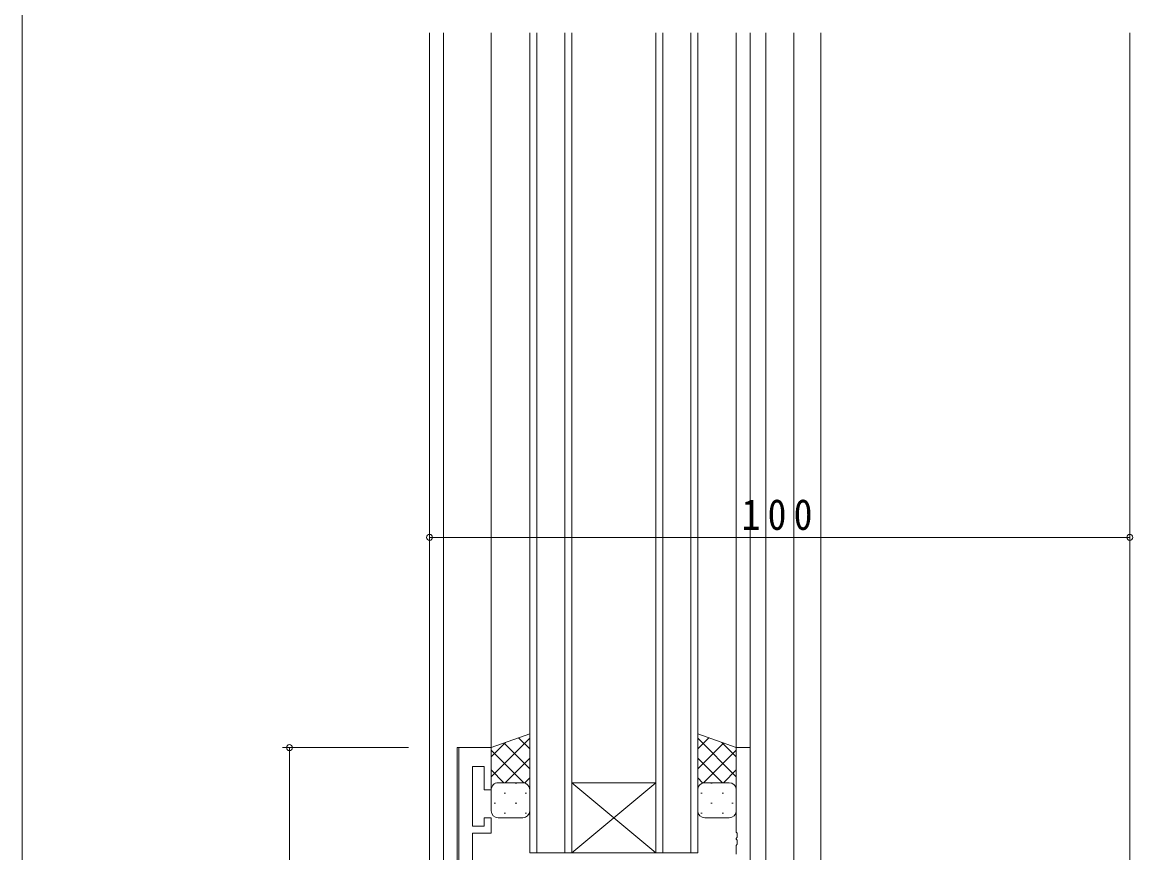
# Model space of a CAD drawing. Units: millimetres on the paper. Extents: x -420 to 373, y -297 to 267.
# Drawn here: x -417.7 to -259.1, y -133.4 to -14.9 of the extents above; entities that cross this region are included whole.
import ezdxf

# ---------------------------------------------------------------- set-up
doc = ezdxf.new("R2010")
doc.units = ezdxf.units.MM
for name, color, linetype, lineweight in [('0-1_YKK_ZWAK', 7, 'Continuous', 9), ('0-3_YKK_11', 7, 'Continuous', 9), ('0-4_YKK_12', 2, 'Continuous', 9), ('0-5_YKK_13', 4, 'Continuous', 9), ('0-7_YKK_D', 6, 'Continuous', 9)]:
    doc.layers.add(name, color=color, linetype=linetype, lineweight=lineweight)
doc.styles.add('ＭＳ ゴシック', font='')
doc.styles.get('ＭＳ ゴシック').set_extended_font_data('MS Gothic')

msp = doc.modelspace()

# ---------------------------------------------------------------- linework, layer by layer
at = {"layer": '0-1_YKK_ZWAK'}
msp.add_line((-417.7, -260.6), (-417.7, 264.4), dxfattribs=at)
at = {"layer": '0-3_YKK_11'}
for p, q in [((-350.732, -118.387), (-355.332, -118.387)), ((-355.332, -118.387), (-355.332, -183.387)), ((-350.732, -124.387), (-350.732, -118.387)), ((-315.732, -118.387), (-315.732, -130.428)), ((-313.732, -118.387), (-315.732, -118.387)), ((-313.732, -136.387), (-313.732, -118.387)), ((-353.402, -121.087), (-351.732, -121.087)), ((-353.402, -129.587), (-353.402, -121.087)), ((-351.732, -121.087), (-351.732, -124.387)), ((-351.732, -124.387), (-350.732, -124.387)), ((-351.732, -128.387), (-351.732, -129.587)), ((-350.732, -128.387), (-351.732, -128.387)), ((-350.732, -130.587), (-350.732, -128.387)), ((-351.732, -129.587), (-353.402, -129.587)), ((-353.402, -130.587), (-350.732, -130.587)), ((-353.402, -135.428), (-353.402, -130.587)), ((-315.732, -130.428), (-315.612, -130.612)), ((-315.612, -131.162), (-315.732, -131.345)), ((-315.732, -131.345), (-315.732, -131.428)), ((-315.732, -131.428), (-315.612, -131.612)), ((-315.612, -130.612), (-315.612, -131.162)), ((-315.612, -131.612), (-315.612, -132.162)), ((-315.612, -132.162), (-315.732, -132.345)), ((-315.732, -132.345), (-315.732, -133.587))]:
    msp.add_line(p, q, dxfattribs=at)
at = {"layer": '0-4_YKK_12'}
for p, q in [((-359.532, -16.387), (-359.532, -208.387)), ((-357.532, -16.387), (-357.532, -183.387)), ((-350.732, -118.387), (-350.732, -16.387)), ((-345.232, -133.386), (-345.232, -16.387)), ((-344.232, -16.387), (-344.232, -133.386)), ((-340.232, -133.386), (-340.232, -16.387)), ((-339.232, -16.387), (-339.232, -133.386)), ((-327.232, -133.386), (-327.232, -16.387)), ((-326.232, -16.387), (-326.232, -133.386)), ((-322.232, -133.386), (-322.232, -16.387)), ((-321.232, -16.387), (-321.232, -133.386)), ((-315.732, -118.387), (-315.732, -16.387)), ((-313.732, -118.687), (-313.732, -16.387)), ((-311.532, -160.387), (-311.532, -16.387)), ((-307.532, -16.387), (-307.532, -155.387)), ((-303.632, -16.387), (-303.632, -155.387)), ((-259.532, -16.387), (-259.532, -208.387)), ((-350.732, -118.387), (-355.602, -118.387)), ((-355.602, -183.387), (-355.602, -118.387)), ((-327.232, -133.386), (-339.232, -123.386)), ((-339.232, -133.386), (-327.232, -123.386)), ((-339.232, -123.386), (-327.232, -123.386)), ((-339.232, -133.386), (-345.232, -133.386)), ((-339.232, -133.386), (-327.232, -133.386)), ((-321.232, -133.386), (-327.232, -133.386))]:
    msp.add_line(p, q, dxfattribs=at)
at = {"layer": '0-5_YKK_13'}
for p, q in [((-345.232, -116.422), (-350.732, -118.387)), ((-345.232, -117.039), (-350.732, -122.539)), ((-346.815, -116.988), (-345.232, -118.571)), ((-345.232, -124.387), (-345.232, -116.422)), ((-321.232, -116.422), (-315.732, -118.387)), ((-321.232, -124.387), (-321.232, -116.422)), ((-319.649, -116.988), (-321.232, -118.571)), ((-321.232, -117.039), (-315.732, -122.539)), ((-348.672, -117.651), (-350.732, -119.711)), ((-350.732, -118.387), (-350.732, -124.387)), ((-350.732, -118.728), (-346.073, -123.387)), ((-348.899, -117.732), (-345.232, -121.399)), ((-317.564, -117.732), (-321.232, -121.399)), ((-315.732, -118.728), (-320.391, -123.387)), ((-317.791, -117.651), (-315.732, -119.711)), ((-315.732, -118.387), (-315.732, -124.387)), ((-345.232, -119.867), (-348.751, -123.387)), ((-321.232, -119.867), (-317.713, -123.387)), ((-350.732, -121.556), (-348.901, -123.387)), ((-315.732, -121.556), (-317.562, -123.387)), ((-350.146, -123.477), (-350.112, -123.477)), ((-349.732, -123.387), (-346.232, -123.387)), ((-347.282, -123.477), (-347.082, -123.477)), ((-345.232, -122.696), (-345.922, -123.387)), ((-321.232, -122.696), (-320.541, -123.387)), ((-316.732, -123.387), (-320.232, -123.387)), ((-319.182, -123.477), (-319.382, -123.477)), ((-316.317, -123.477), (-316.352, -123.477)), ((-350.732, -124.385), (-350.732, -124.385)), ((-350.732, -127.387), (-350.732, -124.387)), ((-348.897, -124.892), (-348.697, -124.892)), ((-345.867, -124.892), (-345.667, -124.892)), ((-345.232, -124.387), (-345.232, -127.387)), ((-321.232, -124.387), (-321.232, -127.387)), ((-320.597, -124.892), (-320.797, -124.892)), ((-317.567, -124.892), (-317.767, -124.892)), ((-315.732, -127.387), (-315.732, -124.387)), ((-350.312, -126.307), (-350.112, -126.307)), ((-347.282, -126.307), (-347.082, -126.307)), ((-319.182, -126.307), (-319.382, -126.307)), ((-316.152, -126.307), (-316.352, -126.307)), ((-346.23, -128.387), (-349.732, -128.387)), ((-348.897, -127.722), (-348.697, -127.722)), ((-345.867, -127.722), (-345.667, -127.722)), ((-320.597, -127.722), (-320.797, -127.722)), ((-320.233, -128.387), (-316.732, -128.387)), ((-317.567, -127.722), (-317.767, -127.722))]:
    msp.add_line(p, q, dxfattribs=at)
for centre, start, end in [((-349.732, -124.387), 89.99976, 179.99976), ((-346.232, -124.387), 359.99976, 89.99976), ((-320.232, -124.387), 90.00009, 180.00009), ((-316.732, -124.387), 0.00009, 90.00009), ((-349.732, -127.387), 179.99976, 269.99976), ((-346.232, -127.387), 269.99976, 359.99976), ((-320.232, -127.387), 180.00009, 270.00009), ((-316.732, -127.387), 270.00009, 0.00009)]:
    msp.add_arc(centre, 1, start, end, dxfattribs=at)
at = {"layer": '0-7_YKK_D'}
for p, q in [((-359.532, -96.843), (-359.532, -87.387)), ((-359.532, -88.387), (-259.532, -88.387)), ((-259.532, -96.066), (-259.532, -87.387)), ((-362.532, -118.387), (-380.532, -118.387)), ((-379.532, -183.387), (-379.532, -118.387))]:
    msp.add_line(p, q, dxfattribs=at)
for centre in [(-359.532, -88.387), (-259.532, -88.387), (-379.532, -118.387)]:
    msp.add_circle(centre, 0.425, dxfattribs=at)

# ---------------------------------------------------------------- texts
at = {"layer": '0-7_YKK_D', "color": 3, "insert": (-314.972, -87.387), "char_height": 4.399, "attachment_point": 7, "style": 'ＭＳ ゴシック'}
msp.add_mtext('\\T1.38;\\W0.9;100', dxfattribs=at)

doc.saveas('drawing.dxf')
